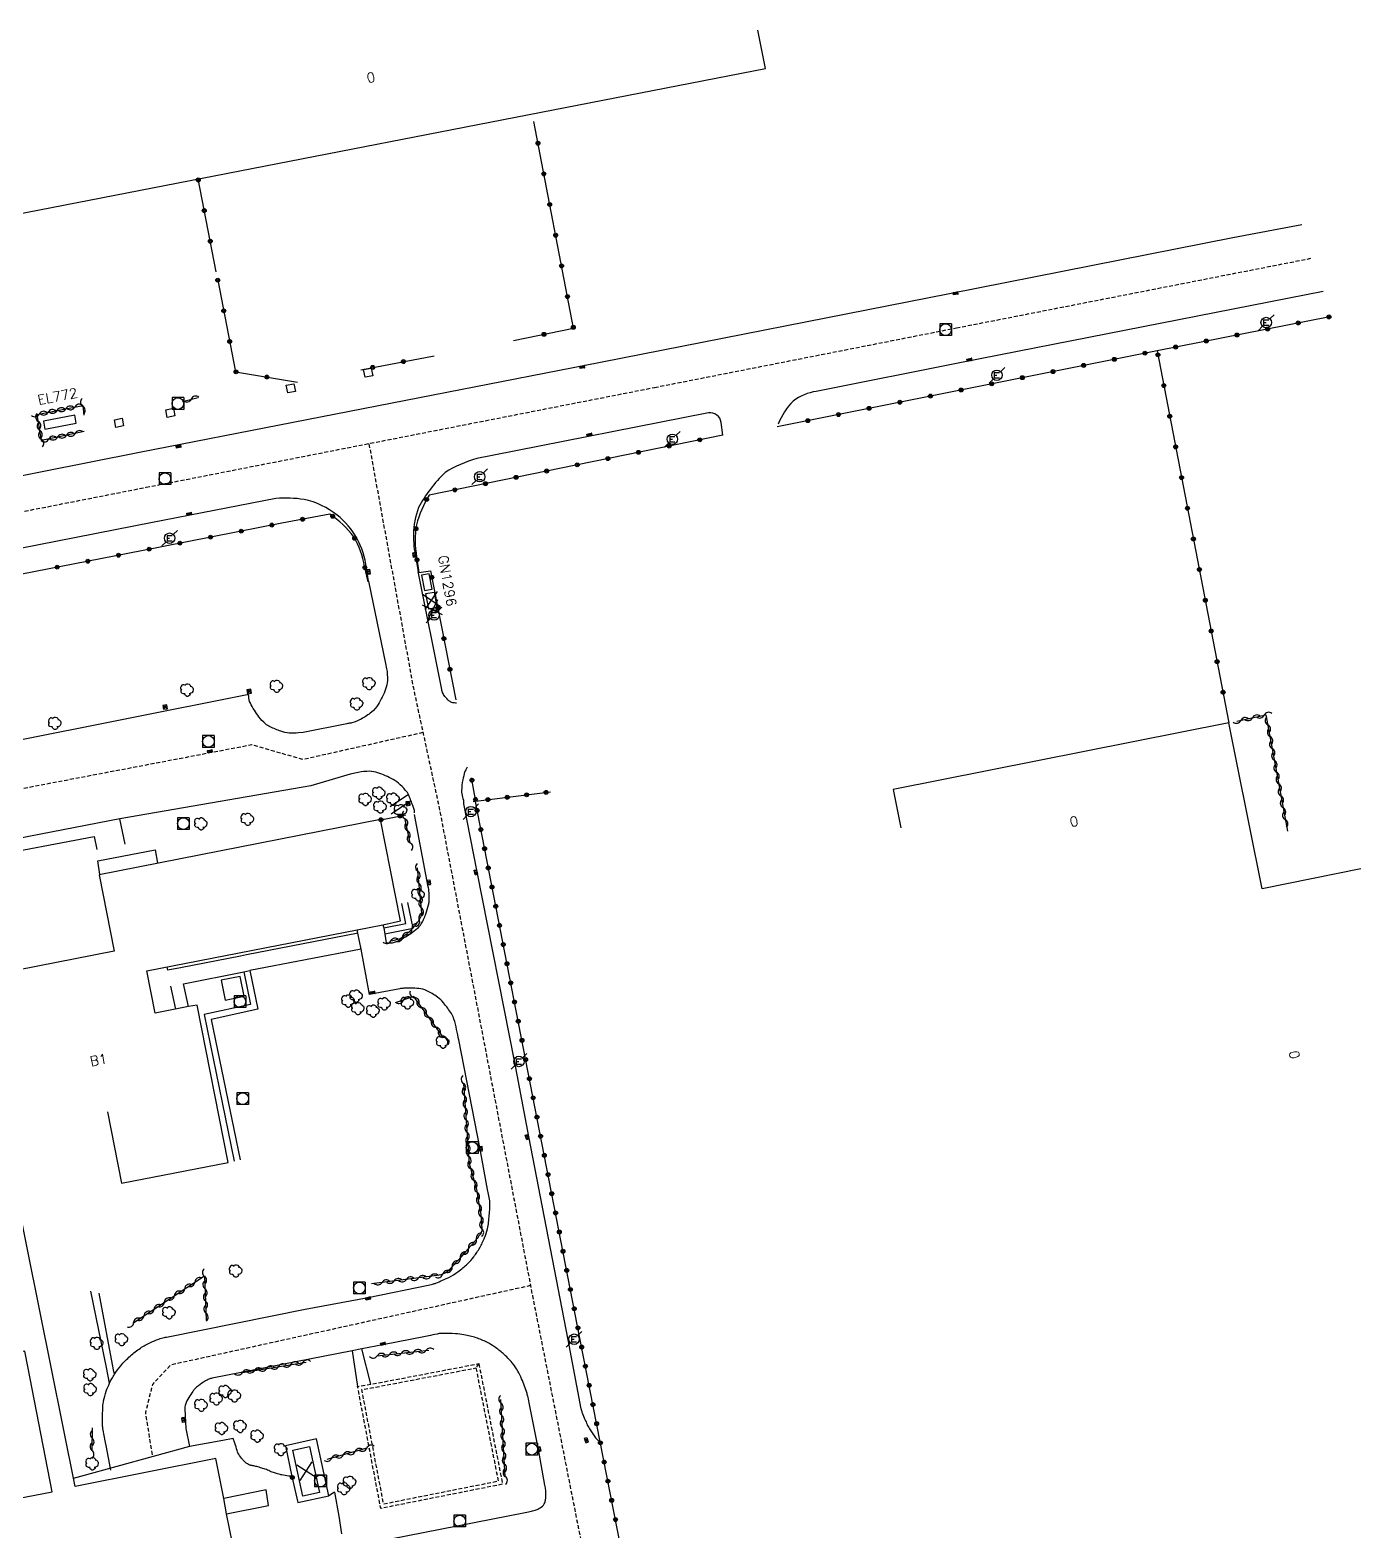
# Model space of a CAD drawing. Header units: millimetres. Extents: x 160999 to 162000, y 126000 to 127000.
# Drawn here: x 161829.7 to 162000, y 126678.4 to 126870.6 of the extents above; entities that cross this region are included whole.
import ezdxf
from ezdxf.enums import TextEntityAlignment as Align

# ---------------------------------------------------------------- set-up
doc = ezdxf.new("R2010")
doc.units = ezdxf.units.MM
doc.linetypes.add('DASHED', pattern=[0.75, 0.5, -0.25])
doc.layers.get('0').update_dxf_attribs({"linetype": 'CONTINUOUS'})
for name, color, linetype in [('W0001', 6, 'DASHED'), ('W0008', 7, 'CONTINUOUS'), ('W0017', 7, 'CONTINUOUS'), ('W0100', 7, 'CONTINUOUS'), ('W0112', 1, 'DASHED'), ('W0300', 7, 'CONTINUOUS'), ('W0310', 3, 'CONTINUOUS'), ('W0322', 7, 'CONTINUOUS'), ('W0330', 7, 'CONTINUOUS'), ('W0400', 7, 'CONTINUOUS'), ('W0420', 7, 'CONTINUOUS'), ('W0471', 7, 'CONTINUOUS'), ('W0984', 7, 'CONTINUOUS'), ('W0991', 7, 'CONTINUOUS')]:
    doc.layers.add(name, color=color, linetype=linetype)
doc.styles.get("Standard").update_dxf_attribs({"font": 'romans.shx', "width": 0.85})

# ---------------------------------------------------------------- blocks, each defined once
blk = doc.blocks.new('t322o')
at = {"color": 0, "linetype": 'Continuous'}
for radius in [0.25, 0.15]:
    blk.add_circle((0, 0), radius, dxfattribs=at)
blk = doc.blocks.new('T400')
for p, q in [((-0.15, 0.3), (0.15, 0.3)), ((-0.15, -0.25), (-0.15, 0.3)), ((-0.15, 0.15), (0.15, 0.15)), ((-0.15, 0), (0.15, 0)), ((0.15, 0.3), (0.15, -0.25)), ((-0.15, -0.15), (0.15, -0.15)), ((-0.15, -0.25), (-0.15, -0.3)), ((-0.15, -0.3), (0.15, -0.3)), ((0.15, -0.3), (0.15, -0.25))]:
    blk.add_line(p, q)
blk = doc.blocks.new('T471')
for p, q in [((-0.333334, 0.333334), (-0.333334, -0.333334)), ((-0.333334, 0.333334), (0.333334, 0.333334)), ((-0.333334, 0), (0, 0)), ((0.500001, 0.500001), (1.000002, 1.000002)), ((-0.500001, -0.500001), (-1.000002, -1.000002)), ((-0.333334, -0.333334), (0.333334, -0.333334))]:
    blk.add_line(p, q)
blk.add_ellipse((0, 0), major_axis=(0.471405, 0.471405), ratio=1, start_param=5.4977871438, end_param=11.780972451)
blk = doc.blocks.new('t310o')
at = {"color": 0, "linetype": 'Continuous'}
for centre, start, end in [((-0.5, 0.38), 216.8699, 323.1304), ((0.5, -0.37), 36.8699, 143.1303)]:
    blk.add_arc(centre, 0.625, start, end, dxfattribs=at)
blk = doc.blocks.new('T420')
for p, q in [((0.75, 0.75), (-0.75, 0.75)), ((-0.75, 0.75), (-0.75, -0.75)), ((0.75, 0.75), (0.75, -0.75)), ((0.75, -0.75), (-0.75, -0.75))]:
    blk.add_line(p, q)
blk.add_ellipse((0, 0), major_axis=(-0.53, 0.53), ratio=1, start_param=3.926991, end_param=10.210176)
blk = doc.blocks.new('T300')
for p, q in [((-0.8, 0.51), (-0.86, 0.34)), ((-0.86, 0.34), (-0.86, 0.17)), ((-0.86, 0.17), (-0.74, 0.06)), ((-0.69, 0.63), (-0.8, 0.51)), ((-0.8, -0.06), (-0.74, 0.06)), ((-0.74, 0.06), (-0.69, 0.11)), ((-0.57, 0.69), (-0.69, 0.63)), ((-0.46, 0.69), (-0.57, 0.69)), ((-0.29, 0.63), (-0.46, 0.69)), ((-0.29, 0.63), (-0.17, 0.74)), ((-0.23, 0.57), (-0.29, 0.63)), ((-0.17, 0.74), (-0.06, 0.8)), ((-0.06, 0.8), (0.06, 0.8)), ((0.06, 0.8), (0.23, 0.74)), ((0.23, 0.74), (0.34, 0.63)), ((0.34, 0.63), (0.4, 0.51)), ((0.46, 0.46), (0.34, 0.46)), ((0.4, 0.51), (0.4, 0.46)), ((0.57, 0.4), (0.46, 0.46)), ((0.57, 0.4), (0.69, 0.29)), ((0.69, 0.29), (0.74, 0.17)), ((0.74, 0.06), (0.69, -0.17)), ((0.74, 0.17), (0.74, 0.06)), ((-0.8, -0.17), (-0.8, -0.06)), ((-0.8, -0.23), (-0.8, -0.17)), ((-0.74, -0.34), (-0.8, -0.23)), ((-0.69, -0.4), (-0.74, -0.34)), ((-0.51, -0.46), (-0.69, -0.4)), ((-0.4, -0.46), (-0.51, -0.46)), ((-0.4, -0.46), (-0.34, -0.46)), ((-0.34, -0.46), (-0.34, -0.4)), ((-0.34, -0.51), (-0.34, -0.46)), ((-0.29, -0.63), (-0.34, -0.51)), ((-0.17, -0.74), (-0.29, -0.63)), ((-0.06, -0.8), (-0.17, -0.74)), ((0.06, -0.8), (-0.06, -0.8)), ((0.17, -0.74), (0.06, -0.8)), ((0.23, -0.69), (0.17, -0.74)), ((0.29, -0.46), (0.23, -0.46)), ((0.29, -0.63), (0.23, -0.69)), ((0.46, -0.4), (0.29, -0.46)), ((0.34, -0.51), (0.29, -0.63)), ((0.34, -0.51), (0.34, -0.46)), ((0.57, -0.34), (0.46, -0.4)), ((0.63, -0.29), (0.57, -0.34)), ((0.69, -0.17), (0.63, -0.29))]:
    blk.add_line(p, q)
blk = doc.blocks.new('t330o')
at = {"color": 0, "linetype": 'Continuous'}
for p, q in [((0.25, -0.25), (-0.25, 0.25)), ((-0.25, -0.25), (0.25, 0.25)), ((-0.25, 0.25), (-0.25, -0.25)), ((0.25, 0.25), (-0.25, 0.25)), ((0.25, -0.25), (0.25, 0.25)), ((-0.25, -0.25), (0.25, -0.25)), ((-0.25, -0.25), (-0.25, -0.25))]:
    blk.add_line(p, q, dxfattribs=at)
blk = doc.blocks.new('t991o')
at = {"color": 0, "linetype": 'Continuous'}
for p, q in [((-1, 1), (1, -1)), ((-1, -1), (1, 1))]:
    blk.add_line(p, q, dxfattribs=at)
blk = doc.blocks.new('t112o')
at = {"color": 0, "linetype": 'Continuous'}
for p, q in [((-0.5, 0.5), (0.5, 0.5)), ((-0.5, -0.5), (-0.5, 0.5)), ((0.5, 0.5), (0.5, -0.5)), ((0.5, -0.5), (-0.5, -0.5))]:
    blk.add_line(p, q, dxfattribs=at)

msp = doc.modelspace()

# ---------------------------------------------------------------- linework, layer by layer
at = {"layer": 'W0001'}
msp.add_lwpolyline([(161693.01, 126782.02), (161763.81, 126796.19), (161784.08, 126800.17), (161844.51, 126812.05), (161909.59, 126824.84), (161948.22, 126832.46), (161993.79, 126841.41)], dxfattribs=at)
at = {"layer": 'W0001', "flags": 128}
for points in [[(161873.04, 126817.61), (161878.72, 126786.36), (161881.98, 126771.24), (161893.96, 126708.55), (161909.58, 126629.54), (161917.05, 126590.89)], [(161879.95, 126780.65), (161864.6, 126777.19), (161858.07, 126779.07), (161828.53, 126773.43), (161823.91, 126770.03), (161812.15, 126767.76), (161810.61, 126766.98), (161788.3, 126762.69), (161771.05, 126765.51), (161763.31, 126775.69), (161754.58, 126779.09), (161694.42, 126766.16)], [(161893.72, 126709.84), (161847.66, 126699.67), (161845.32, 126697.16), (161844.43, 126693.57), (161845.32, 126687.95)]]:
    msp.add_lwpolyline(points, dxfattribs=at)
at = {"layer": 'W0008', "flags": 128}
for points in [[(161777.66, 126807.92, 0.0947), (161778.54, 126805.84, 0.1326), (161782.17, 126804.41), (161800.04, 126807.87), (161843.67, 126816.55), (161902.69, 126828.08), (161947.35, 126836.86), (161983.59, 126844.02), (161992.42, 126845.71)], [(161995.17, 126837.11), (161949.09, 126828.06), (161930.29, 126824.34, 0.1234), (161927.34, 126823.09, 0.107), (161925.43, 126820.15)], [(161918.35, 126818.71), (161918.12, 126820.36, 0.1924), (161917.57, 126821.31, 0.2119), (161916.49, 126821.59), (161888.79, 126816.13), (161886.83, 126815.75, 0.0693), (161882.78, 126813.94, 0.0797), (161879.38, 126809.46, 0.0854), (161878.73, 126806.04, 0.0511), (161879.03, 126802.98), (161879.35, 126801.27)], [(161873, 126800.05), (161872.74, 126801.71, 0.0866), (161871.49, 126805.55, 0.0981), (161868.97, 126808.48, 0.1203), (161864.74, 126810.49, 0.0551), (161861.13, 126810.64), (161845.35, 126807.55), (161796.89, 126798.05), (161785.99, 126795.94, 0.1399), (161781.66, 126793.56, 0.1023), (161779.05, 126789.88, 0.0522), (161778.42, 126787.91, 0.0978), (161778.43, 126783.79), (161778.85, 126781.65)], [(161873, 126800.05), (161875.16, 126789.5), (161875.29, 126788.83, -0.058209), (161875.4, 126787.32, -0.077465), (161875.17, 126786.19, -0.049459), (161874.21, 126784.24, -0.083433), (161873.36, 126783.26, -0.046136), (161872.05, 126782.38, -0.057403), (161870.86, 126781.89, -0.04058), (161870.64, 126781.85, 0.021405), (161870.21, 126781.79), (161864.6, 126780.68), (161864.02, 126780.6, -0.056415), (161862.84, 126780.58, -0.060598), (161861.76, 126780.82, -0.0274), (161860.4, 126781.39, -0.057688), (161859.8, 126781.76, -0.066176), (161858.96, 126782.65, -0.038313), (161857.86, 126784.43, -0.134303), (161857.68, 126785.29, 0.491424), (161857.46, 126785.48), (161826.87, 126779.38)], [(161884.26, 126784.4, -0.063804), (161883.63, 126784.52, -0.098593), (161883.27, 126784.73, -0.045521), (161882.75, 126785.28, -0.06203), (161882.46, 126785.76, -0.035081), (161882.41, 126785.91, -0.022989), (161882.35, 126786.15), (161879.35, 126801.27)], [(161878.87, 126770.37, 0.016928), (161878.85, 126770.71, 0.060141), (161878.83, 126770.81, 0.004036), (161878.64, 126771.32, 0.003345), (161878.41, 126771.94, 0.002773), (161878.27, 126772.3, 0.002407), (161878.11, 126772.7, 0.07643), (161877.9, 126773.05, 0.024621), (161877.05, 126773.97, 0.072566), (161876.12, 126774.65, 0.038909), (161874.17, 126775.51, 0.07953), (161873.11, 126775.69, 0.059162), (161871.68, 126775.55), (161870.63, 126775.31), (161865.6, 126773.85), (161841.14, 126769.6), (161826.64, 126766.79, -0.534828)], [(161885.62, 126776.24, 0.014652), (161885.42, 126775.86, 0.02963), (161885.33, 126775.67, 0.042322), (161885.04, 126774.58, 0.034496), (161884.89, 126773.21, 0.059641), (161884.92, 126772.79, 0.030644), (161885.13, 126772.01), (161885.14, 126771.52), (161886.83, 126762.84), (161891.65, 126738.41), (161893.45, 126728.94), (161898.5, 126702.88), (161900.17, 126694.07, 0.034897), (161900.2, 126693.94, 0.0112), (161900.34, 126693.55, 0.005292), (161900.69, 126692.69, 0.007161), (161900.96, 126692.07, 0.033022), (161901.25, 126691.52, 0.015905), (161901.95, 126690.46, 0.049488), (161902.14, 126690.25, 0.021573), (161902.63, 126689.82)], [(161874.82, 126756.05), (161874.93, 126755.63), (161875.07, 126754.86), (161875.23, 126753.72), (161875.92, 126753.73, 0.089477), (161876.44, 126753.84, 0.0411), (161877.48, 126754.35, 0.032187), (161879.26, 126755.59, 0.094586), (161879.74, 126756.15, 0.0245), (161880.04, 126756.73, 0.022854), (161880.3, 126757.38, 0.018221), (161880.66, 126758.59, 0.046891), (161880.75, 126759.07, 0.024622), (161880.76, 126759.48, 0.011479), (161880.71, 126760.36, 0.01784), (161880.69, 126760.58, 0.011011), (161880.63, 126760.92), (161878.88, 126770.15)], [(161839.99, 126686.2), (161839.41, 126689.35), (161839.32, 126689.75, -0.012536), (161838.99, 126691.56, -0.0387), (161838.94, 126692.15, -0.012599), (161838.99, 126694.37, -0.039249), (161839.08, 126695.08, -0.029251), (161839.42, 126696.32, -0.033127), (161839.85, 126697.37, -0.013243), (161840.12, 126697.9, -0.011579), (161840.47, 126698.49, -0.040111), (161841.27, 126699.58, -0.030931), (161842.49, 126700.82, -0.035629), (161843.79, 126701.84, -0.040032), (161845.07, 126702.55, -0.019313), (161846.13, 126702.99, -0.031232), (161846.82, 126703.2, -0.040505), (161846.96, 126703.22, 0.033226), (161847.13, 126703.24), (161864.87, 126706.83), (161872.93, 126708.34), (161880.82, 126709.93, 0.024279), (161881.18, 126710.02, 0.020363), (161881.6, 126710.17, 0.009361), (161882.46, 126710.53, 0.010173), (161883.25, 126710.9, 0.041924), (161884.43, 126711.61, 0.03596), (161885.66, 126712.64, 0.038821), (161886.46, 126713.54, 0.033883), (161887.22, 126714.69, 0.031309), (161887.84, 126715.98, 0.037936), (161888.2, 126717.1, 0.03046), (161888.35, 126717.95, 0.014445), (161888.51, 126719.76, 0.036223), (161888.49, 126720.69, 0.038861), (161888.35, 126721.55), (161888.2, 126722.14), (161887.29, 126727.32), (161884.53, 126741.29, 0.026133), (161883.92, 126743.97, 0.06505), (161883.59, 126744.68, 0.035068), (161882.59, 126746.05, 0.056055), (161881.82, 126746.78, 0.054497), (161880.43, 126747.6, 0.083744), (161879.41, 126747.87, 0.017304), (161878.43, 126747.93, 0.018548), (161877.52, 126747.91, 0.013006), (161877.19, 126747.89, 0.022595), (161877, 126747.86), (161873.12, 126747.1), (161872.05, 126752.93), (161871.6, 126754.96), (161871.52, 126755.4)], [(161871.29, 126676.53), (161893.23, 126680.82), (161893.83, 126680.96, 0.016923), (161894.46, 126681.12, 0.055455), (161894.65, 126681.2, 0.047291), (161895.23, 126681.6, 0.088553), (161895.47, 126681.89, 0.09862), (161895.63, 126682.39, 0.043699), (161895.68, 126683.56, 0.02768), (161895.67, 126683.66, 0.004881), (161895.56, 126684.27), (161894.73, 126688.84), (161893.57, 126694.6, 0.01438), (161893.4, 126695.54, 0.026993), (161893.27, 126696.03, 0.017703), (161892.58, 126697.92, 0.033277), (161892.11, 126698.89, 0.046121), (161891.37, 126699.95, 0.035906), (161890.21, 126701.14, 0.028892), (161889.11, 126702, 0.034493), (161888.11, 126702.6, 0.039343), (161886.76, 126703.16, 0.036008), (161885.2, 126703.54, 0.02555), (161884.11, 126703.68, 0.017348), (161882.48, 126703.73, 0.04124), (161882.03, 126703.69, 0.016732), (161880.93, 126703.47), (161880.26, 126703.31), (161874.81, 126702.27), (161872.12, 126701.74), (161870.91, 126701.48), (161852.97, 126697.98, 0.049057), (161852.56, 126697.86, 0.041871), (161852.1, 126697.63, 0.022663), (161851.21, 126697.01, 0.039864), (161850.75, 126696.61, 0.036576), (161850.5, 126696.3, 0.015208), (161849.98, 126695.51, 0.059705), (161849.57, 126694.64, 0.092368), (161849.48, 126694.02), (161849.61, 126691.53), (161850.08, 126689.26)], [(161868.63, 126683.38), (161869.17, 126680.34), (161869.51, 126678.04, 0.010656)]]:
    msp.add_lwpolyline(points, format="xyb", dxfattribs=at)
at = {"layer": 'W0017', "flags": 128}
for points in [[(161878.11, 126772.7), (161875.75, 126771.14)], [(161875.9, 126770.26), (161878.41, 126771.94)], [(161841.86, 126766.37), (161841.14, 126769.6)], [(161817.67, 126759.39), (161816.64, 126764.63), (161823.59, 126766.01), (161823.86, 126764.69), (161837.87, 126767.36), (161838.21, 126765.66)], [(161838.58, 126762.47), (161838.33, 126764.21), (161845.68, 126765.62), (161845.98, 126763.91)], [(161874.93, 126755.63), (161877.75, 126756.2), (161877.24, 126758.75)], [(161875.08, 126754.87), (161878.69, 126755.6), (161878.03, 126758.91)], [(161871.65, 126754.97), (161857.37, 126752.2), (161856.6, 126752.03), (161848.93, 126750.53), (161847.32, 126750.24), (161847.23, 126750.66)], [(161872.05, 126752.93), (161857.79, 126750.17)], [(161849.93, 126745.56), (161849.32, 126748.49), (161857.02, 126750), (161857.79, 126750.17), (161858.81, 126745.25), (161852.86, 126743.93), (161856.57, 126725.95)], [(161848.31, 126745.22), (161847.7, 126748.16)], [(161849.32, 126748.49), (161849.31, 126748.49)], [(161857.02, 126750), (161857.88, 126745.85), (161851.93, 126744.54), (161855.8, 126725.79)], [(161839.85, 126697.37), (161839.44, 126699.34), (161837.43, 126709.13)], [(161840.47, 126698.49), (161840.36, 126699.05), (161838.52, 126708.88)], [(161870.91, 126701.48), (161871.59, 126696.93)], [(161873.3, 126697.21), (161872.12, 126701.74)], [(161854.36, 126690.03), (161850.08, 126689.26), (161836.13, 126685.42), (161835.17, 126685.16)], [(161854.82, 126680.63), (161860.18, 126681.68), (161859.87, 126683.69), (161854.45, 126682.6)]]:
    msp.add_lwpolyline(points, dxfattribs=at)
msp.add_lwpolyline([(161854.65, 126746.38), (161857.09, 126746.88), (161856.57, 126749.42), (161854.13, 126748.93)], close=True, dxfattribs=at)
at = {"layer": 'W0100'}
for points in [[(161825.11, 126851.56), (161826.06, 126846.66), (161923.77, 126865.69), (161922.82, 126870.6)], [(161984.08, 126776.97), (161983.11, 126781.88), (161940.12, 126773.36), (161941.09, 126768.46)], [(162000, 126763.19), (161987.34, 126760.65), (161984.08, 126776.97)], [(161877.09, 126756.53), (161874.53, 126769.52), (161838.52, 126762.45), (161840.44, 126752.68), (161828.08, 126750.22), (161820.38, 126748.66), (161820.29, 126749.14), (161819.68, 126749.02), (161794.48, 126744.11), (161795.44, 126739.2)]]:
    msp.add_lwpolyline(points, dxfattribs=at)
for points in [[(161831.57, 126819.5), (161835.58, 126820.27), (161835.39, 126821.31), (161831.38, 126820.54)], [(161880.76, 126800.97), (161879.78, 126800.79), (161880.13, 126798.83), (161881.11, 126799)]]:
    msp.add_lwpolyline(points, close=True, dxfattribs=at)
at = {"layer": 'W0100', "flags": 128}
for points in [[(161881.74, 126796.66), (161880.69, 126796.46), (161880.31, 126798.44), (161881.37, 126798.64)], [(161881.28, 126796.53), (161881.36, 126796.29), (161881.08, 126796.19), (161881, 126796.43)], [(161866.72, 126683.36), (161864.57, 126682.89), (161863.28, 126688.76), (161865.43, 126689.23)]]:
    msp.add_lwpolyline(points, close=True, dxfattribs=at)
for points in [[(161839.6, 126732.11), (161841.39, 126722.97), (161855.02, 126725.62), (161851.04, 126745.75), (161849.93, 126745.56), (161845.67, 126744.72), (161844.6, 126750.15), (161871.52, 126755.4), (161874.82, 126756.05), (161877.09, 126756.53)], [(161816.04, 126671.96), (161814.49, 126679.98), (161832.48, 126683.44), (161829.1, 126701.02), (161828.99, 126701.44), (161803.91, 126696.53), (161802.63, 126703.05), (161800.77, 126712.53), (161825.81, 126717.44), (161824.07, 126727.07), (161822.51, 126735.72), (161804.13, 126732.2), (161797.12, 126730.86), (161795.44, 126739.2)], [(161851.64, 126670.91), (161856.54, 126671.88), (161855.56, 126676.88), (161854.82, 126680.63), (161854.45, 126682.6), (161853.44, 126687.7), (161835.44, 126684.12), (161826.32, 126729.52)]]:
    msp.add_lwpolyline(points, dxfattribs=at)
at = {"layer": 'W0112', "flags": 128}
msp.add_lwpolyline([(161887.1, 126699.85), (161890.14, 126684.41), (161874.55, 126681.31), (161871.59, 126696.93), (161873.3, 126697.21), (161887.1, 126699.85)], dxfattribs=at)
msp.add_lwpolyline([(161886.73, 126699.3), (161889.59, 126684.78), (161874.92, 126681.86), (161872.13, 126696.55), (161873.38, 126696.75)], close=True, dxfattribs=at)
at = {"layer": 'W0112'}
msp.add_lwpolyline([(161887.1, 126699.85), (161886.73, 126699.3)], dxfattribs=at)
at = {"layer": 'W0310', "flags": 128}
for points in [[(161849.18, 126823.06), (161851.18, 126823.57)], [(161836.58, 126819.2), (161831.12, 126818.04), (161830.59, 126821.37), (161836.41, 126822.53), (161836.54, 126821.28)], [(161878.3, 126766.53), (161877.65, 126769.68)], [(161882.52, 126741.63), (161878.8, 126746.85), (161876.41, 126746.04)], [(161842.93, 126705.1), (161851.99, 126711.1), (161852.21, 126705.42)], [(161874.11, 126700.86), (161880.7, 126701.57)], [(161856.84, 126698.72), (161864.99, 126700.05)], [(161890.48, 126685.41), (161889.91, 126695.25)], [(161837.6, 126688.74), (161837.64, 126691.65)], [(161872.76, 126689.03), (161867.66, 126687.58)]]:
    msp.add_lwpolyline(points, dxfattribs=at)
at = {"layer": 'W0310'}
msp.add_lwpolyline([(161984.11, 126782.09), (161987.84, 126782.93), (161990.58, 126768.01)], dxfattribs=at)
at = {"layer": 'W0310', "flags": 128}
for points in [[(161875.85, 126753.98, 0.040037), (161876.8, 126754.21, 0.068238), (161877.31, 126754.46, 0.048421), (161878.49, 126755.43, 0.052718), (161879.37, 126756.52, 0.044278), (161879.75, 126757.24, 0.122602), (161879.8, 126757.53), (161879.27, 126763.33)], [(161885.13, 126735.73), (161885.88, 126725.49), (161886.8, 126722.17), (161887.25, 126719.53, -0.041434), (161887.47, 126716.95, -0.173471), (161887.25, 126716.35, -0.005059), (161886.23, 126715.12, -0.005466), (161885.26, 126714.01, -0.002766), (161884.09, 126712.71, -0.004493), (161883.37, 126711.92, -0.087727), (161882.65, 126711.39, -0.085847), (161881.79, 126711.13), (161873.37, 126710.09)]]:
    msp.add_lwpolyline(points, format="xyb", dxfattribs=at)
at = {"layer": 'W0322', "flags": 128}
for points in [[(161891.52, 126830.83), (161899.23, 126832.41), (161894.13, 126858.89)], [(161853.69, 126838.58), (161855.97, 126826.85), (161863.91, 126825.5)], [(161996.03, 126833.89), (161973.91, 126829.54), (161925.29, 126819.8)], [(161871.98, 126827.11), (161881.38, 126828.9)], [(161886.68, 126772.09), (161886.16, 126774.87)], [(161886.36, 126771.83), (161896.29, 126773.06)], [(161907, 126667.63), (161902.63, 126689.82), (161900.04, 126703.12), (161893.08, 126738.89), (161886.66, 126771.81)], [(161874.57, 126769.49), (161877.78, 126770.12)], [(161868.63, 126683.38), (161867.9, 126682.91)]]:
    msp.add_lwpolyline(points, dxfattribs=at)
at = {"layer": 'W0322'}
for points in [[(161853.49, 126839.63), (161851.17, 126851.55)], [(161973.91, 126829.54), (161983.11, 126781.88)]]:
    msp.add_lwpolyline(points, dxfattribs=at)
at = {"layer": 'W0322', "flags": 128}
for points in [[(161918.34, 126818.73), (161897.66, 126814.51), (161880.74, 126811.05, 0.0713), (161879.13, 126807.24, 0.0844), (161879.14, 126803.16), (161879.42, 126801.15), (161880.93, 126801.35), (161884.17, 126784.83)], [(161872.92, 126799.94), (161872.48, 126801.94, 0.0886), (161871.11, 126805.7, 0.0866), (161868.02, 126808.62), (161861.91, 126807.46), (161843.92, 126803.93), (161780.45, 126791.53, 0.0449), (161778.9, 126788.75, 0.1292), (161778.42, 126785.94), (161778.96, 126781.73)], [(161863.18, 126685.39, 0.368161), (161863.12, 126685.43, -0.061431), (161862.77, 126685.45, -0.002181), (161861.89, 126685.61, -0.008387), (161861.67, 126685.66, -0.015903), (161861.33, 126685.74, -0.010389), (161860.82, 126685.9, -0.030497), (161860.21, 126686.15, 0.031292), (161859.61, 126686.39, 0.007694), (161859.33, 126686.48, 0.003294), (161858.67, 126686.67, 0.028121), (161858.19, 126686.78, -0.031718), (161857.77, 126686.87, -0.086318), (161857.48, 126687.02, -0.040072), (161856.97, 126687.47, -0.037751), (161856.72, 126687.76, -0.017721), (161856.27, 126688.42, -0.084182), (161856.16, 126688.72, 0.027178), (161855.89, 126689.65), (161855.68, 126690.28), (161854.36, 126690.03)]]:
    msp.add_lwpolyline(points, format="xyb", dxfattribs=at)
msp.add_lwpolyline([(161863.95, 126682.08), (161867.9, 126682.91), (161866.33, 126690.22), (161862.34, 126689.33), (161863.18, 126685.39)], close=True, dxfattribs=at)

# ---------------------------------------------------------------- block references
at = {"layer": 'W0112'}
for p, rotation in [((161872.94, 126826.73), 191.4543817572935), ((161863.03, 126824.72), 11.45438175737439), ((161847.63, 126821.58), 11.17134621921209), ((161841.05, 126820.31), 190.4354994946017)]:
    msp.add_blockref('t112o', p, dxfattribs=dict(at, rotation=rotation))
at = {"layer": 'W0300'}
for p in [(161849.8, 126786.09), (161861.24, 126786.57), (161873.08, 126786.92), (161871.5, 126784.31), (161832.87, 126781.83), (161874.34, 126772.89), (161872.6, 126772.09), (161874.5, 126771.11), (161876.15, 126772.12), (161877.13, 126770.64), (161851.57, 126768.96), (161857.52, 126769.54), (161879.36, 126759.87), (161870.4, 126746.27), (161871.42, 126746.9), (161875.02, 126745.91), (161877.99, 126746.03), (161871.65, 126745.31), (161873.59, 126744.98), (161882.52, 126741.01), (161856.02, 126711.71), (161847.48, 126706.36), (161838.23, 126702.45), (161841.4, 126702.93), (161837.36, 126698.42), (161837.4, 126696.53), (161854.67, 126696.28), (161855.85, 126695.71), (161851.59, 126694.51), (161853.53, 126695.32), (161856.57, 126691.81), (161854.21, 126691.55), (161858.77, 126690.57), (161861.78, 126688.84), (161837.65, 126687.03), (161870.6, 126684.64), (161869.86, 126683.84)]:
    msp.add_blockref('T300', p, dxfattribs=at)
at = {"layer": 'W0310'}
for p, rotation in [((161836.42, 126822.41), 275.8564781408226), ((161850.3, 126823.35), 14.33558470515013), ((161830.85, 126821.43), 11.20851883574528), ((161830.72, 126820.5), 99.0732198500854), ((161831.99, 126821.65), 11.20851883574528), ((161833.12, 126821.88), 11.20851883574528), ((161834.25, 126822.1), 11.20851883574528), ((161835.39, 126822.33), 11.20851883574528), ((161830.91, 126819.36), 99.0732198500854), ((161831.09, 126818.22), 99.0732198500854), ((161835.45, 126818.96), 191.9762236389491), ((161832.06, 126818.24), 191.9762236389491), ((161833.19, 126818.48), 191.9762236389491), ((161834.32, 126818.72), 191.9762236389491), ((161986.12, 126782.54), 12.71967182398792), ((161987.62, 126782.88), 12.71967182398792), ((161984.62, 126782.2), 12.71967182398792), ((161988.08, 126781.64), 280.3813706127133), ((161988.36, 126780.13), 280.3813706127133), ((161988.64, 126778.61), 280.3813706127133), ((161988.91, 126777.1), 280.3813706127133), ((161989.19, 126775.58), 280.3813706127133), ((161989.47, 126774.07), 280.3813706127133), ((161989.75, 126772.55), 280.3813706127133), ((161990.02, 126771.04), 280.3813706127133), ((161877.66, 126769.6), 101.6620310544095), ((161990.3, 126769.52), 280.3813706127133), ((161877.98, 126768.06), 101.6620310544095), ((161878.3, 126766.53), 101.6620310544095), ((161879.31, 126762.88), 95.1514315096856), ((161879.45, 126761.32), 95.1514315096856), ((161879.6, 126759.76), 95.1514315096856), ((161879.74, 126758.2), 95.1514315096856), ((161878.53, 126755.47), 45.47385132129737), ((161879.49, 126756.71), 59.80518457999325), ((161875.85, 126753.98), 9.106128244638214), ((161877.33, 126754.47), 34.01221967406723), ((161877.45, 126746.39), 198.549076541559), ((161878.88, 126746.73), 125.4267562470909), ((161879.79, 126745.45), 125.4267562470909), ((161880.7, 126744.18), 125.4267562470909), ((161881.61, 126742.9), 125.4267562470909), ((161882.52, 126741.63), 125.4267562470909), ((161885.13, 126735.73), 274.2302939494043), ((161885.24, 126734.17), 274.2302939494043), ((161885.36, 126732.61), 274.2302939494043), ((161885.47, 126731.05), 274.2302939494043), ((161885.59, 126729.48), 274.2302939494043), ((161885.7, 126727.92), 274.2302939494043), ((161885.82, 126726.36), 274.2302939494043), ((161886.07, 126724.82), 285.3775750235588), ((161886.48, 126723.31), 285.3775750235588), ((161886.86, 126721.79), 279.6330079161103), ((161887.12, 126720.25), 279.6330079161103), ((161887.36, 126718.7), 276.5803566771032), ((161887.46, 126717.14), 270.8439251337213), ((161885.78, 126714.6), 229.0316109339228), ((161886.79, 126715.79), 230.2510124073237), ((161884.74, 126713.42), 228.0820513165881), ((161851.99, 126711.01), 272.2355945635931), ((161882.47, 126711.31), 202.2640840648097), ((161883.69, 126712.27), 227.152981866525), ((161849.46, 126709.43), 33.52520971880175), ((161850.76, 126710.29), 33.52520971880175), ((161852.05, 126709.44), 272.2355945635931), ((161874.72, 126710.26), 187.0210005027035), ((161876.27, 126710.45), 187.0210005027035), ((161877.83, 126710.64), 187.0210005027035), ((161879.38, 126710.83), 187.0210005027035), ((161880.93, 126711.02), 187.0210005027035), ((161846.85, 126707.7), 33.52520971880175), ((161848.15, 126708.56), 33.52520971880175), ((161852.11, 126707.88), 272.2355945635931), ((161842.93, 126705.1), 33.52520971880175), ((161844.24, 126705.97), 33.52520971880175), ((161845.54, 126706.83), 33.52520971880175), ((161852.18, 126706.31), 272.2355945635931), ((161863.03, 126699.73), 9.24784892097737), ((161864.57, 126699.98), 9.24784892097737), ((161874.11, 126700.86), 6.092873095658245), ((161875.67, 126701.03), 6.092873095658245), ((161877.22, 126701.2), 6.092873095658245), ((161878.78, 126701.36), 6.092873095658245), ((161880.34, 126701.53), 6.092873095658245), ((161856.84, 126698.72), 9.24784892097737), ((161858.39, 126698.98), 9.24784892097737), ((161859.94, 126699.23), 9.24784892097737), ((161861.48, 126699.48), 9.24784892097737), ((161889.94, 126694.79), 93.30530237762947), ((161890.03, 126693.23), 93.30530237762947), ((161890.12, 126691.66), 93.30530237762947), ((161837.62, 126690.31), 89.35915639344185), ((161890.21, 126690.1), 93.30530237762947), ((161837.6, 126688.74), 89.35915639344185), ((161869.75, 126688.17), 195.9706237135876), ((161871.26, 126688.6), 195.9706237135876), ((161872.76, 126689.03), 195.9706237135876), ((161890.3, 126688.54), 93.30530237762947), ((161868.25, 126687.74), 195.9706237135876), ((161890.39, 126686.97), 93.30530237762947), ((161890.48, 126685.41), 93.30530237762947)]:
    msp.add_blockref('t310o', p, dxfattribs=dict(at, rotation=rotation))
at = {"layer": 'W0322'}
for p, rotation in [((161894.67, 126856.11), 100.896866209544), ((161895.42, 126852.18), 100.896866209544), ((161851.2, 126851.41), 101.0257297051787), ((161896.18, 126848.26), 100.896866209544), ((161851.96, 126847.48), 101.0257297051787), ((161896.94, 126844.33), 100.896866209544), ((161852.73, 126843.56), 101.0257297051787), ((161897.69, 126840.4), 100.896866209544), ((161853.69, 126838.57), 280.9949898420616), ((161898.45, 126836.47), 100.896866209544), ((161854.46, 126834.65), 280.9949898420616), ((161899.2, 126832.54), 100.896866209544), ((161991.97, 126833.1), 191.1007317373183), ((161995.9, 126833.87), 191.1007317373183), ((161855.22, 126830.72), 280.9949898420616), ((161895.44, 126831.64), 11.58189412408644), ((161980.2, 126830.78), 191.1007317373183), ((161984.13, 126831.55), 191.1007317373183), ((161988.05, 126832.32), 191.1007317373183), ((161972.35, 126829.23), 191.3298731048916), ((161974.01, 126829.01), 280.9242665856279), ((161976.28, 126830.01), 191.1007317373183), ((161856.03, 126826.84), 350.3225659365472), ((161873.52, 126827.4), 10.77222601053902), ((161877.45, 126828.15), 10.77222601053902), ((161960.59, 126826.87), 191.3298731048916), ((161964.51, 126827.66), 191.3298731048916), ((161968.43, 126828.44), 191.3298731048916), ((161859.97, 126826.17), 350.3225659365472), ((161952.74, 126825.3), 191.3298731048916), ((161956.66, 126826.09), 191.3298731048916), ((161974.77, 126825.08), 280.9242665856279), ((161940.98, 126822.94), 191.3298731048916), ((161944.9, 126823.73), 191.3298731048916), ((161948.82, 126824.51), 191.3298731048916), ((161933.13, 126821.37), 191.3298731048916), ((161937.05, 126822.16), 191.3298731048916), ((161975.53, 126821.15), 280.9242665856279), ((161929.21, 126820.59), 191.3298731048916), ((161911.46, 126817.33), 191.5297197719115), ((161915.38, 126818.13), 191.5297197719115), ((161976.29, 126817.23), 280.9242665856279), ((161903.62, 126815.73), 191.5297197719115), ((161907.54, 126816.53), 191.5297197719115), ((161891.87, 126813.33), 191.568080501546), ((161895.78, 126814.13), 191.568080501546), ((161899.7, 126814.93), 191.5297197719115), ((161977.04, 126813.3), 280.9242665856279), ((161884.03, 126811.72), 191.568080501546), ((161887.95, 126812.52), 191.568080501546), ((161880.42, 126810.49), 241.5193256882773), ((161977.8, 126809.37), 280.9242665856279), ((161864.54, 126807.96), 190.734557994366), ((161868.4, 126808.35), 144.4775529064729), ((161852.76, 126805.67), 191.0911237689176), ((161856.69, 126806.44), 191.0911237689176), ((161860.61, 126807.21), 191.0911237689176), ((161871.21, 126805.53), 119.1244484483096), ((161879.06, 126806.75), 262.7755724470188), ((161844.91, 126804.13), 191.0911237689176), ((161848.84, 126804.9), 191.0911237689176), ((161978.56, 126805.44), 280.9242665856279), ((161833.14, 126801.83), 191.0574743762928), ((161837.06, 126802.59), 191.0574743762928), ((161840.99, 126803.36), 191.0574743762928), ((161872.51, 126801.78), 102.5182060740447), ((161879.19, 126802.77), 277.7711359291765), ((161881.09, 126800.53), 281.0853097181443), ((161979.32, 126801.52), 280.9242665856279), ((161881.86, 126796.6), 281.0853097181443), ((161980.08, 126797.59), 280.9242665856279), ((161882.63, 126792.68), 281.0853097181443), ((161980.83, 126793.66), 280.9242665856279), ((161883.4, 126788.75), 281.0853097181443), ((161981.59, 126789.73), 280.9242665856279), ((161982.35, 126785.81), 280.9242665856279), ((161886.22, 126774.55), 100.4718513631193), ((161895.71, 126772.99), 7.038090233523563), ((161886.68, 126772.09), 100.4718513631193), ((161888.26, 126772.07), 7.038090233523563), ((161890.74, 126772.37), 7.038090233523563), ((161893.22, 126772.68), 7.038090233523563), ((161874.57, 126769.49), 11.15552630677234), ((161877.03, 126769.97), 11.15552630677234), ((161886.88, 126770.68), 101.0467789764913), ((161887.36, 126768.23), 101.0467789764913), ((161887.84, 126765.78), 101.0467789764913), ((161888.31, 126763.32), 101.0467789764913), ((161888.79, 126760.87), 101.0467789764913), ((161889.27, 126758.41), 101.0467789764913), ((161889.75, 126755.96), 101.0467789764913), ((161890.23, 126753.51), 101.0467789764913), ((161890.71, 126751.05), 101.0467789764913), ((161891.19, 126748.6), 101.0467789764913), ((161891.67, 126746.15), 101.0467789764913), ((161892.15, 126743.69), 101.0467789764913), ((161892.63, 126741.24), 101.0467789764913), ((161893.1, 126738.78), 101.0014184388459), ((161893.58, 126736.33), 101.0014184388459), ((161894.06, 126733.88), 101.0014184388459), ((161894.54, 126731.42), 101.0014184388459), ((161895.01, 126728.97), 101.0014184388459), ((161895.49, 126726.51), 101.0014184388459), ((161895.97, 126724.06), 101.0014184388459), ((161896.44, 126721.61), 101.0014184388459), ((161896.92, 126719.15), 101.0014184388459), ((161897.4, 126716.7), 101.0014184388459), ((161897.88, 126714.24), 101.0014184388459), ((161898.35, 126711.79), 101.0014184388459), ((161898.83, 126709.34), 101.0014184388459), ((161899.31, 126706.88), 101.0014184388459), ((161899.78, 126704.43), 101.0014184388459), ((161900.26, 126701.97), 101.0403025845375), ((161900.74, 126699.52), 101.0403025845375), ((161901.22, 126697.07), 101.0403025845375), ((161901.7, 126694.61), 101.0403025845375), ((161902.18, 126692.16), 101.0403025845375), ((161902.66, 126689.71), 101.1357907656757), ((161903.14, 126687.25), 101.1357907656757), ((161863.23, 126685.27), 153.1434734574693), ((161903.62, 126684.8), 101.1357907656757), ((161904.1, 126682.35), 101.1357907656757), ((161904.59, 126679.89), 101.1357907656757)]:
    msp.add_blockref('t322o', p, dxfattribs=dict(at, rotation=rotation))
at = {"layer": 'W0330', "rotation": 8.153909999999883}
for p in [(161857.71, 126785.91), (161846.96, 126783.92), (161878.04, 126771.55)]:
    msp.add_blockref('t330o', p, dxfattribs=at)
at = {"layer": 'W0400'}
for p, rotation in [((161948.13, 126836.89), 101.4076295474719), ((161900.35, 126827.45), 100.0412680367295), ((161949.9, 126828.37), 104.2017966346449), ((161848.69, 126817.28), 102.5105264164377), ((161901.27, 126818.79), 102.4275999161655), ((161850.05, 126808.65), 101.0511059700176), ((161878.83, 126803.37), 190.8414503307177), ((161873.02, 126801.24), 9.950175181394387), ((161852.7, 126778.27), 99.83106763046523), ((161880.72, 126761.46), 8.53298979836481), ((161886.72, 126762.77), 10.27953146155775), ((161873.53, 126747.35), 96.60792708568114), ((161893.27, 126728.87), 17.44094141554602), ((161887.36, 126727.38), 8.242817602999102), ((161872.94, 126708.21), 103.9539269303122), ((161874.85, 126702.39), 103.9388071071611), ((161849.29, 126692.64), 186.3583451509479), ((161894.84, 126688.92), 14.77988643960646), ((161900.87, 126690.05), 16.53483785879236)]:
    msp.add_blockref('T400', p, dxfattribs=dict(at, rotation=rotation))
at = {"layer": 'W0420'}
for p in [(161946.84, 126832.24), (161848.59, 126822.78), (161846.92, 126813.15), (161852.5, 126779.51), (161849.3, 126769), (161856.52, 126746.2), (161856.88, 126733.78), (161886.25, 126727.52), (161871.82, 126709.54), (161893.88, 126688.9), (161866.84, 126684.83), (161884.66, 126679.69)]:
    msp.add_blockref('T420', p, dxfattribs=at)
at = {"layer": 'W0471'}
for p in [(161987.87, 126833.15), (161953.41, 126826.4), (161911.87, 126818.21), (161887.21, 126813.4), (161847.53, 126805.54), (161881.37, 126795.7), (161886.08, 126770.53), (161892.23, 126738.54), (161899.29, 126702.98)]:
    msp.add_blockref('T471', p, dxfattribs=at)
at = {"layer": 'W0991', "extrusion": (0, 0, -1)}
for p, rotation in [((-161881.02, 126797.56), 79.34279461893401), ((-161881.18, 126796.36), 340.9006102591624), ((-161864.99, 126686.08), 77.63191891721519)]:
    msp.add_blockref('t991o', p, dxfattribs=dict(at, rotation=rotation))

# ---------------------------------------------------------------- texts
at = {"layer": 'W0984'}
for s, rotation, p in [('EL772', 10.9425, (161833.19, 126823.7)), ('GN1296', 280.1152, (161883.08, 126800.08)), ('0', 281.3428, (161991.48, 126739.4))]:
    msp.add_text(s, height=1.25, rotation=rotation, dxfattribs=at).set_placement(p, align=Align.MIDDLE)
at = {"layer": 'W0991'}
for s, rotation, p in [('0', 11.0257, (161873.29, 126864.52)), ('0', 11.2047, (161963.27, 126769.28)), ('B1', 11.0403, (161838.44, 126738.74))]:
    msp.add_text(s, height=1.25, rotation=rotation, dxfattribs=at).set_placement(p, align=Align.MIDDLE)

doc.saveas('drawing.dxf')
